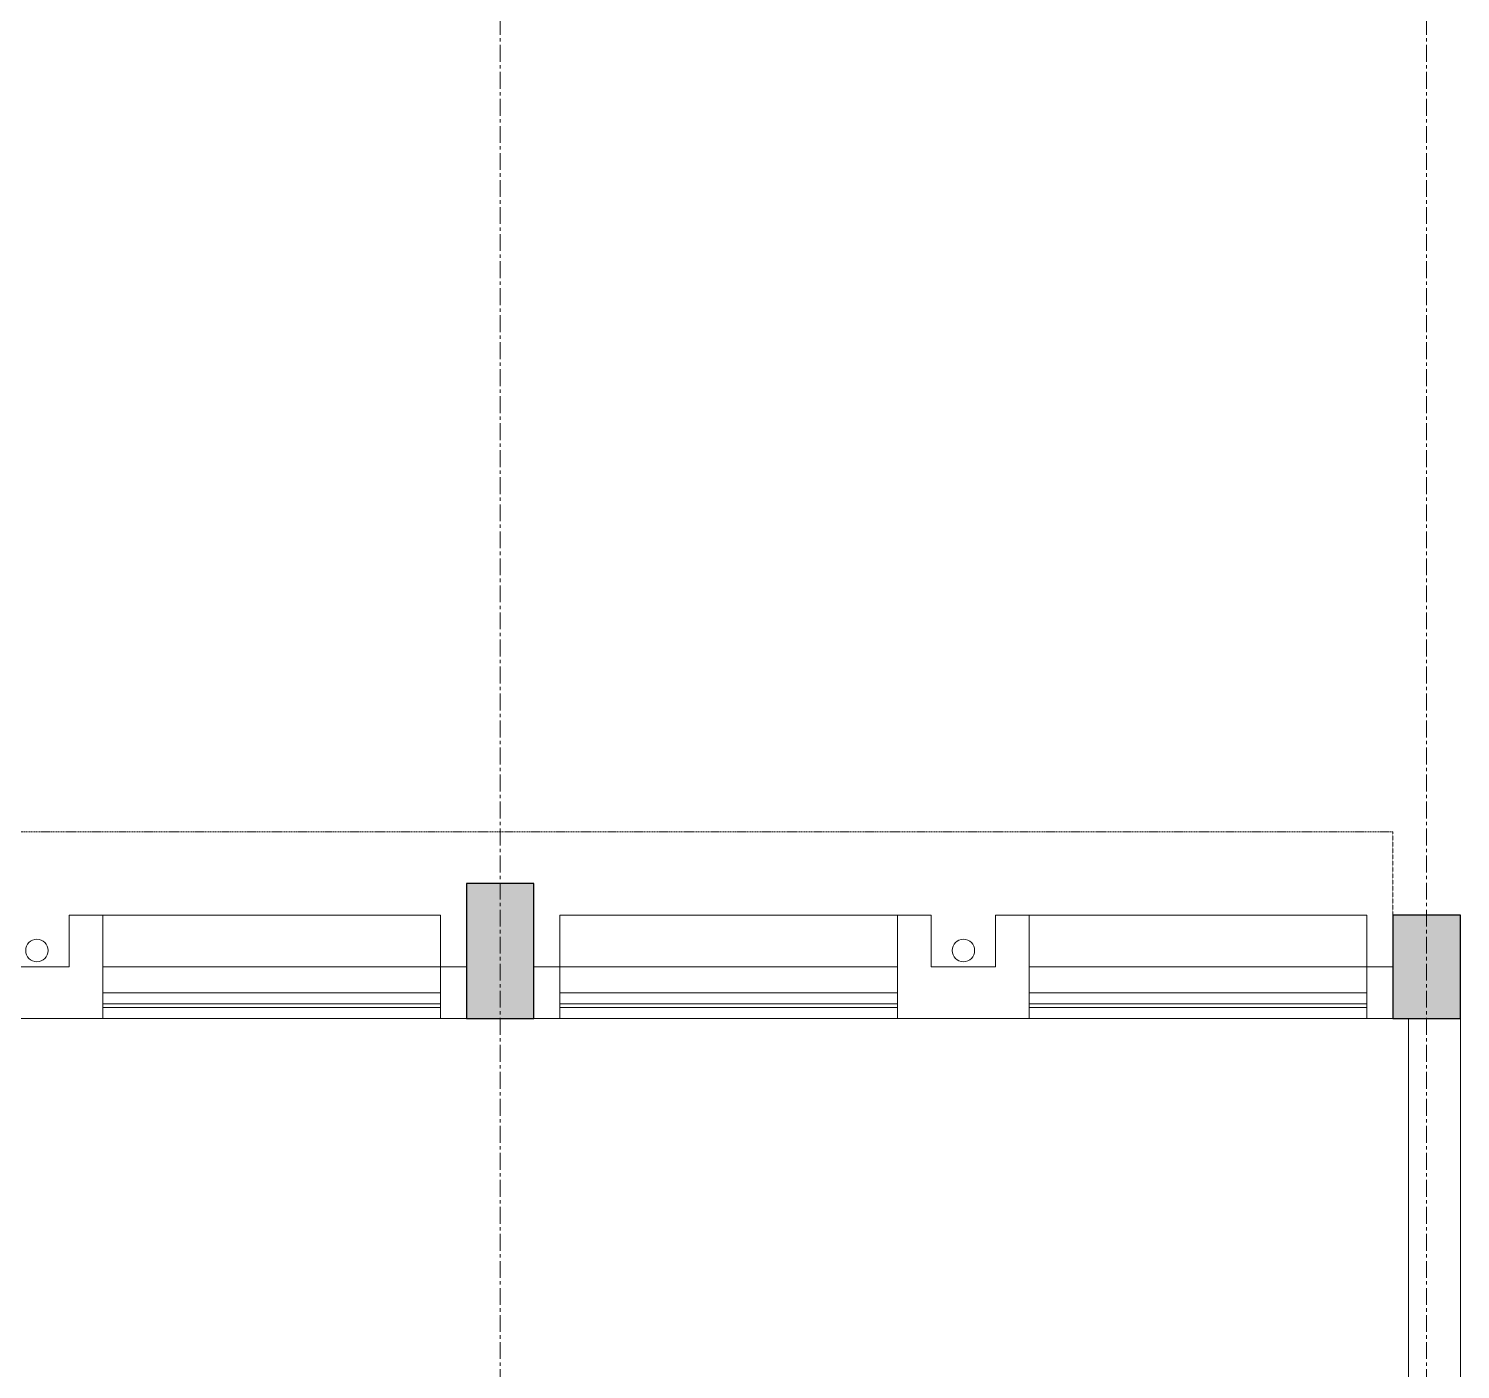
# Model space of a CAD drawing. Header units: inches. Extents: x 719368 to 6315912, y -2624014 to 446967.
# Drawn here: x 6170518 to 6176878, y -2386883 to -2380930 of the extents above; entities that cross this region are included whole.
import ezdxf
from ezdxf.lldxf.tags import DXFTag

# ---------------------------------------------------------------- set-up
doc = ezdxf.new("R2010")
doc.units = ezdxf.units.IN
doc.header["$LTSCALE"] = 20
doc.header["$MEASUREMENT"] = 0
for name, pattern in [('CENTER', [2, 1.25, -0.25, 0.25, -0.25]), ('CENTER2', [1.125, 0.75, -0.125, 0.125, -0.125]), ('DASHED2', [0.375, 0.25, -0.125])]:
    doc.linetypes.add(name, pattern=pattern)
for name, color, linetype, lineweight in [('CLL LEV.', 252, 'Continuous', 18), ('COLUMN', 2, 'Continuous', 25), ('FIXTURE', 15, 'DASHDOT', 9), ('GRID', 202, 'CENTER', 5), ('PROJ.', 30, 'DASHED2', 13), ('WALL', 1, 'Continuous', 18), ('window', 71, 'Continuous', 18), ('Window-Wall', 7, 'Continuous', 20)]:
    doc.layers.add(name, color=color, linetype=linetype, lineweight=lineweight)
tags = doc.linetypes.add('DASHDOT', pattern=[1, 0.5, -0.25, 0, -0.25]).pattern_tags.tags
tags[10:11] = [DXFTag(74, 4), DXFTag(75, 0), DXFTag(340, '0'), DXFTag(46, 1.0), DXFTag(50, 0.0), DXFTag(44, 0.0), DXFTag(45, 0.0)]
tags[8:9] = [DXFTag(74, 4), DXFTag(75, 0), DXFTag(340, '0'), DXFTag(46, 1.0), DXFTag(50, 0.0), DXFTag(44, 0.0), DXFTag(45, 0.0)]
tags[6:7] = [DXFTag(74, 4), DXFTag(75, 0), DXFTag(340, '0'), DXFTag(46, 1.0), DXFTag(50, 0.0), DXFTag(44, 0.0), DXFTag(45, 0.0)]
tags[4:5] = [DXFTag(74, 4), DXFTag(75, 0), DXFTag(340, '0'), DXFTag(46, 1.0), DXFTag(50, 0.0), DXFTag(44, 0.0), DXFTag(45, 0.0)]

# ---------------------------------------------------------------- blocks, each defined once
blk = doc.blocks.new('1.5 M Window')
at = {"layer": 'CLL LEV.'}
for p, q in [((-0.23, 0), (-0.46, 0)), ((-0.46, 0), (-0.46, -1.5)), ((-0.46, -1.5), (-0.23, -1.5))]:
    blk.add_line(p, q, dxfattribs=at)
at = {"layer": 'window'}
for p, q in [((-0.065, 0), (-0.065, -1.5)), ((-0.05, -1.5), (-0.05, 0))]:
    blk.add_line(p, q, dxfattribs=at)
at = {"layer": 'Window-Wall'}
for p, q in [((0, 0), (-0.23, 0)), ((-0.23, 0), (-0.23, -1.5)), ((-0.115, 0), (-0.115, -1.5)), ((0, -1.5), (0, 0)), ((-0.23, -1.5), (0, -1.5))]:
    blk.add_line(p, q, dxfattribs=at)
blk = doc.blocks.new('New Shaft')
at = {"layer": 'FIXTURE'}
blk.add_circle((0.3275, -0.3025), 0.05, dxfattribs=at)
at = {"layer": 'WALL'}
for p, q in [((0.035, 0), (0.62, 0)), ((0.035, 0), (0.035, -0.46)), ((0.62, 0), (0.62, -0.46)), ((0.185, -0.46), (0.185, -0.23)), ((0.185, -0.23), (0.47, -0.23)), ((0.47, -0.46), (0.47, -0.23)), ((0.035, -0.46), (0.185, -0.46)), ((0.62, -0.46), (0.47, -0.46))]:
    blk.add_line(p, q, dxfattribs=at)
blk = doc.blocks.new('C2')
at = {"layer": 'COLUMN'}
h = blk.add_hatch(color=7, dxfattribs=at)
h.dxf.hatch_style = 1
h.paths.add_polyline_path([(0.3, 0), (0, 0), (0, -0.6), (0.3, -0.6)])
for p, q in [((0, 0), (0, -0.6)), ((0.3, 0), (0, 0)), ((0.3, -0.6), (0.3, 0)), ((0, -0.6), (0.3, -0.6))]:
    blk.add_line(p, q, dxfattribs=at)
blk = doc.blocks.new('CU')
at = {"layer": 'WALL', "linetype": 'CENTER2'}
h = blk.add_hatch(color=256, dxfattribs=at)
h.dxf.hatch_style = 1
h.paths.add_polyline_path([(0, 0.035), (0, -0.265), (0.46, -0.265), (0.46, 0.035)])
at = {"layer": 'COLUMN', "linetype": 'CENTER2'}
blk.add_lwpolyline([(0, 0.035), (0, -0.265), (0.46, -0.265), (0.46, 0.035), (0, 0.035)], dxfattribs=at)

msp = doc.modelspace()

# ---------------------------------------------------------------- linework, layer by layer
at = {"layer": 'GRID', "color": 190, "ltscale": 3}
for p, q in [((6172612.7344, -2425117.1627), (6172612.7344, -2375983.4931)), ((6176727.7345, -2425117.1627), (6176727.7345, -2375983.4931))]:
    msp.add_line(p, q, dxfattribs=at)
at = {"layer": 'PROJ.'}
msp.add_line((6160417.7345, -2384495.7585), (6176577.7345, -2384495.7585), dxfattribs=at)
at = {"layer": 'PROJ.', "ltscale": 0.05}
msp.add_line((6176577.7345, -2385095.7585), (6176577.7345, -2384495.7585), dxfattribs=at)
at = {"layer": 'WALL'}
for p, q in [((6176647.7345, -2391025.8039), (6176647.7345, -2385325.7585)), ((6176877.7345, -2391025.8039), (6176877.7345, -2385325.7585))]:
    msp.add_line(p, q, dxfattribs=at)
for points in [[(6172462.7344, -2385095.7585), (6172462.7344, -2385325.7585), (6172347.7344, -2385325.7585), (6172347.7344, -2385095.7585), (6172462.7344, -2385095.7585)], [(6172877.7345, -2385095.7585), (6172877.7345, -2385325.7585), (6172762.7345, -2385325.7585), (6172762.7345, -2385095.7585), (6172877.7345, -2385095.7585)], [(6176577.7345, -2385095.7585), (6176577.7345, -2385325.7585), (6176462.7345, -2385325.7585), (6176462.7345, -2385095.7585), (6176577.7345, -2385095.7585)]]:
    msp.add_lwpolyline(points, dxfattribs=at)

# ---------------------------------------------------------------- block references
at = {"layer": 'COLUMN', "color": 5, "xscale": 1000, "yscale": 1000, "zscale": 1000}
msp.add_blockref('C2', (6172462.7344, -2384725.7585), dxfattribs=at)
at = {"layer": 'COLUMN', "linetype": 'CENTER2', "xscale": 1000, "yscale": 1000, "zscale": 1000, "rotation": 270}
msp.add_blockref('CU', (6176842.7345, -2384865.7585), dxfattribs=at)
at = {"layer": 'WALL', "xscale": 1000, "yscale": 1000, "zscale": 1000}
for name, p, rotation in [('New Shaft', (6170882.7345, -2385325.7585), 180), ('1.5 M Window', (6172347.7345, -2385325.7585), 270), ('1.5 M Window', (6174377.7345, -2385325.7585), 270), ('New Shaft', (6174997.7345, -2385325.7585), 180), ('1.5 M Window', (6176462.7345, -2385325.7585), 270)]:
    msp.add_blockref(name, p, dxfattribs=dict(at, rotation=rotation))

doc.saveas('drawing.dxf')
